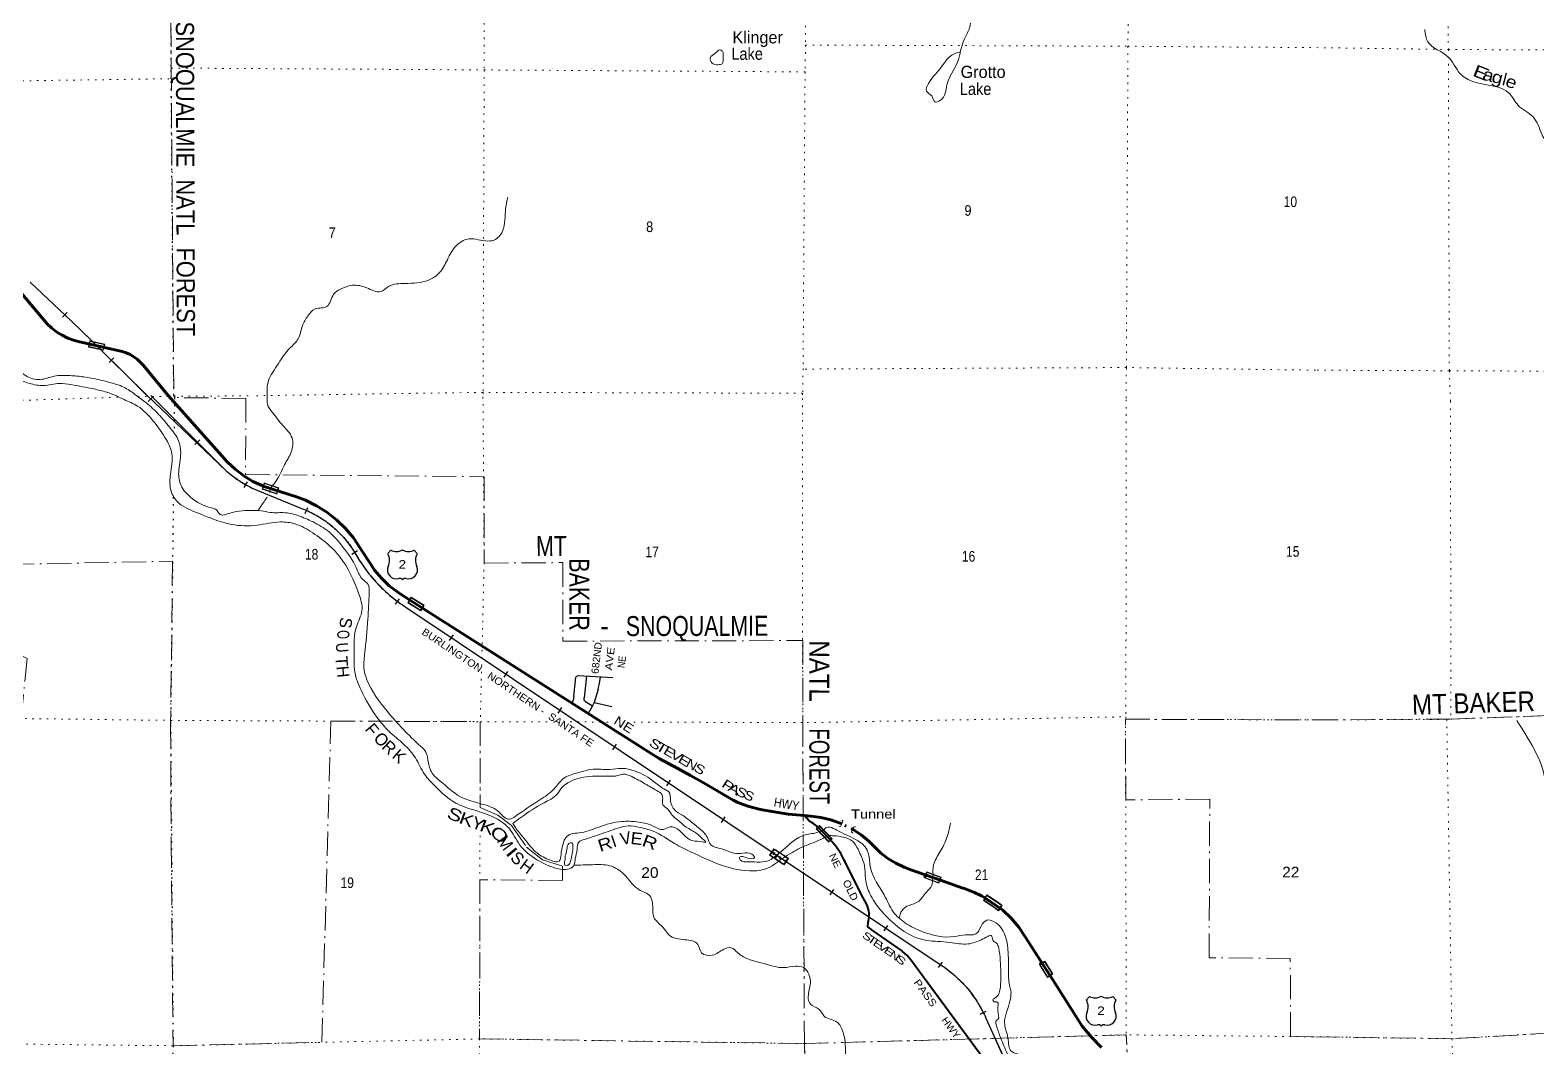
# Model space of a CAD drawing. Header units: feet. Extents: x -248627 to 3, y 0 to 184934.
# Drawn here: x -114087 to -89199, y 81273 to 98063 of the extents above; entities that cross this region are included whole.
import ezdxf
from ezdxf.enums import TextEntityAlignment as Align

# ---------------------------------------------------------------- set-up
doc = ezdxf.new("R2010")
doc.units = ezdxf.units.FT
doc.header["$LTSCALE"] = 80
doc.header["$PDMODE"] = 32
doc.header["$PDSIZE"] = 40
doc.linetypes.add('DOT_DASHED', pattern=[7.7, 5, -1.2, 0.3, -1.2])
doc.linetypes.add('DOTTED', pattern=[1.5, 0.3, -1.2])
for name, color, linetype, lineweight in [('16', 7, 'Continuous', 25), ('20', 7, 'Continuous', 70), ('26', 7, 'Continuous', 40), ('29', 7, 'Continuous', 25), ('30', 7, 'Continuous', 13), ('34', 7, 'Continuous', 25), ('39', 7, 'Continuous', 13), ('41', 7, 'Continuous', 13), ('44', 7, 'DOT_DASHED', 13), ('57', 7, 'Continuous', 13), ('6', 7, 'DOTTED', 25), ('61', 7, 'Continuous', 13), ('7', 7, 'DOTTED', 13)]:
    doc.layers.add(name, color=color, linetype=linetype, lineweight=lineweight)
doc.layers.add('27', color=7, linetype='Continuous')

msp = doc.modelspace()

# ---------------------------------------------------------------- linework, layer by layer
at = {"layer": '16'}
for p, q in [((-108180.3, 89417.83), (-108128.99, 89476.59)), ((-107937.23, 89482.56), (-107937.51, 89482.36)), ((-107745.14, 89476.68), (-107693.75, 89417.83)), ((-96640.02, 82047.19), (-96588.71, 82105.95)), ((-96396.95, 82111.92), (-96397.23, 82111.72)), ((-96204.86, 82106.04), (-96153.47, 82047.19))]:
    msp.add_line(p, q, dxfattribs=at)
for centre, radius, start, end in [((-108373.28, 89307.2), 222.05, 332.97043, 29.75871), ((-108037.91, 89634.25), 182.07, 239.97227, 303.45418), ((-107836.13, 89633.75), 181.52, 236.33975, 300.08743), ((-107836.14, 89634.25), 182.07, 236.54582, 236.59441), ((-107500.78, 89307.2), 222.05, 150.24129, 207.02957), ((-108034.09, 89152.3), 151.42, 159.09177, 283.81923), ((-107839.97, 89152.3), 151.42, 256.18077, 20.90823), ((-96833, 81936.56), 222.05, 332.97043, 29.75871), ((-96497.63, 82263.61), 182.07, 239.97227, 303.45418), ((-96295.85, 82263.11), 181.52, 236.33975, 300.08743), ((-96295.86, 82263.61), 182.07, 236.54582, 236.59441), ((-95960.5, 81936.56), 222.05, 150.24129, 207.02957), ((-96493.81, 81781.66), 151.42, 159.09177, 283.81923), ((-96299.69, 81781.66), 151.42, 256.18077, 20.90823)]:
    msp.add_arc(centre, radius, start, end, dxfattribs=at)
for centre, major_axis, start_param, end_param in [((-107978.75, 88953.48), (-19.56, 51.67), 4.95877769, 6.28318531), ((-107895.3, 88953.48), (19.56, 51.67), 0, 1.32637542), ((-96438.47, 81582.84), (-19.56, 51.67), 4.95877769, 6.28318531), ((-96355.02, 81582.84), (19.56, 51.67), 0, 1.32637542)]:
    msp.add_ellipse(centre, major_axis=major_axis, ratio=0.929097, start_param=start_param, end_param=end_param, dxfattribs=at)
at = {"layer": '20', "linetype": 'DOTTED'}
msp.add_line((-100501.97, 84866.33), (-100680.93, 84955.26), dxfattribs=at)
at = {"layer": '20'}
for points in [[(-111807.58, 92031.71), (-112217.16, 92525.28), (-112221.03, 92530.11), (-112267.82, 92582.09), (-112319.79, 92628.89), (-112376.36, 92670.01), (-112436.92, 92704.99), (-112500.81, 92733.44), (-112567.32, 92755.06), (-112860.47, 92823.08), (-113294.96, 92923.9), (-113369.35, 92943.32), (-113466.69, 92978.48), (-113559.81, 93023.61), (-113647.71, 93078.24), (-113729.42, 93141.75), (-113804.04, 93213.45), (-114693.71, 94260.23)], [(-101296.83, 85092.3), (-101564.16, 85117.14), (-101993.34, 85188.79), (-102066.1, 85205.57), (-102066.26, 85205.6), (-102233.26, 85247.99), (-102394.91, 85307.6), (-102472.99, 85344.6), (-102955.3, 85627.01), (-103180.37, 85752.13), (-103390.76, 85868.94), (-103696.08, 86036.56), (-103874.52, 86142.34), (-107606.85, 88517.77), (-107975.19, 88752.2), (-108016.19, 88780.04), (-108155.65, 88889.05), (-108282.94, 89012.05), (-108396.69, 89147.67), (-108462.49, 89247.14), (-108634.28, 89508.46), (-108747.84, 89677.62), (-108878.46, 89833.97), (-109024.71, 89975.82), (-109184.99, 90101.6), (-109357.53, 90209.94), (-109540.46, 90299.65), (-109673.38, 90350.74), (-110239.34, 90533.58), (-110245.37, 90536.01), (-110407.04, 90611.69), (-110559.92, 90703.84), (-110702.32, 90811.48), (-110832.7, 90933.4), (-111807.58, 92031.71)], [(-100680.93, 84955.26), (-100706.09, 84967.78), (-100863.06, 85022.82), (-101024.91, 85061.16), (-101189.89, 85082.36), (-101296.83, 85092.3)], [(-96387.85, 81263.29), (-96557.7, 81431.36), (-96709.06, 81616.26), (-97196.64, 82379.99), (-97648.65, 83088.01), (-97757.48, 83248.04), (-97882.43, 83395.81), (-98022.15, 83529.72), (-98314.88, 83736.38), (-98372.64, 83765.38), (-98487.83, 83823.21), (-98668.9, 83891.49), (-98683.34, 83896.02), (-99048.14, 84024.45), (-99537.11, 84196.58), (-99649.84, 84238.39), (-99787.65, 84304.73), (-99917.76, 84385.11), (-100038.76, 84478.65), (-100210.45, 84645.2), (-100219.72, 84654.13), (-100234.51, 84667.9), (-100362.71, 84773.88), (-100501.97, 84866.33)]]:
    msp.add_lwpolyline(points, dxfattribs=at)
at = {"layer": '26'}
for points in [[(-101076.39, 84904.59), (-101076.58, 84904.79), (-101097.25, 84923.9), (-101119.81, 84940.74), (-101144, 84955.12), (-101187.71, 84983.63), (-101228.21, 85016.55), (-101265.04, 85053.52), (-101272.7, 85062.86), (-101296.83, 85092.3)], [(-97967.33, 80567.34), (-99546.13, 82716.55), (-99607.87, 82786.02), (-99676.54, 82848.65), (-99679.17, 82850.8), (-100163.44, 83188.16), (-100250.5, 83256.17), (-100242.02, 83329.59), (-100232.31, 83379.69), (-100227.89, 83430.53), (-100228.45, 83476.06), (-100233.16, 83517.03), (-100242.13, 83557.28), (-100255.26, 83596.38), (-100267.74, 83624.66), (-100360.53, 83796.2), (-100622.86, 84328.11), (-100640.87, 84358.32), (-100698.81, 84466.65), (-100767.76, 84568.33), (-100846.96, 84662.24), (-101051.8, 84877.37), (-101076.39, 84904.59)]]:
    msp.add_lwpolyline(points, dxfattribs=at)
at = {"layer": '29'}
for p, q in [((-105104.16, 87061.09), (-105072.54, 87378.04)), ((-105037.45, 87403.2), (-104461.77, 87373.43)), ((-104897.36, 87393.04), (-104936.18, 87037.76)), ((-104913.56, 86977.08), (-104799.35, 86903.14)), ((-104771.6, 86959.12), (-104477.56, 86890.96))]:
    msp.add_line(p, q, dxfattribs=at)
for points in [[(-105072.54, 87378.04), (-105059.47, 87394.8), (-105037.45, 87403.2)], [(-104704.58, 87176.65), (-104675.62, 87308.28), (-104666.44, 87384.01)], [(-104704.58, 87176.65), (-104771.6, 86959.12), (-104799.35, 86903.14), (-104873.15, 86769.24)], [(-105104.16, 87061.09), (-105109.55, 87023.94), (-105116.94, 86997.56), (-105136.73, 86945.31)], [(-104913.56, 86977.08), (-104925.01, 86989.12), (-104935.03, 87004.42), (-104937.66, 87016.55), (-104936.18, 87037.76)]]:
    msp.add_lwpolyline(points, dxfattribs=at)
at = {"layer": '34'}
for p, q in [((-113552.03, 93321.36), (-113476.31, 93401.98)), ((-112917.27, 92784.58), (-112159.88, 92033.46)), ((-112783.94, 92575.46), (-112706.05, 92654)), ((-112137.37, 91930.32), (-112059.16, 92008.54)), ((-111364.02, 91221.44), (-111285.81, 91299.65)), ((-110549.63, 90508.24), (-110495.31, 90604.59)), ((-109546.9, 90080.67), (-109501.64, 90181.6)), ((-108772.63, 89410.38), (-108678.81, 89468.98)), ((-108051.39, 88582.8), (-107984.65, 88671.01)), ((-107157.48, 87984.92), (-107096, 88076.87)), ((-106256.29, 87379.28), (-106194.81, 87471.23)), ((-105363.49, 86785.52), (-105302.01, 86877.47)), ((-104462.3, 86179.87), (-104400.82, 86271.83)), ((-103569.5, 85586.12), (-103508.02, 85678.07)), ((-102668.31, 84980.47), (-102606.83, 85072.43)), ((-101775.51, 84386.72), (-101714.03, 84478.67)), ((-100874.32, 83781.07), (-100812.84, 83873.02)), ((-99981.52, 83187.31), (-99920.04, 83279.27)), ((-99080.33, 82581.67), (-99018.85, 82673.62)), ((-98392, 81813.71), (-98292.8, 81862.64))]:
    msp.add_line(p, q, dxfattribs=at)
at = {"layer": '34', "lineweight": 13}
for p, q in [((-112092.89, 92029.66), (-110842.74, 90779.51)), ((-110418.31, 90499.28), (-109644.28, 90179.6)), ((-107863.58, 88521.35), (-99022.78, 82610.69)), ((-101872.69, 84436.14), (-101800.8, 84545.08)), ((-101798.27, 84534.38), (-101861.99, 84437.82)), ((-101636.31, 84287.87), (-101570.39, 84382.94)), ((-101633.57, 84277.79), (-101559.54, 84384.56)), ((-98301.29, 81746.17), (-98023.68, 81131.32))]:
    msp.add_line(p, q, dxfattribs=at)
at = {"layer": '34'}
for points in [[(-114088.48, 93903.66), (-114086.35, 93901.74), (-113395.62, 93252.92), (-112913.86, 92783.82)], [(-112160.88, 92033.46), (-110841.99, 90780.32), (-110826.14, 90766.82), (-110799.4, 90744.55), (-110772.04, 90722.67), (-110744.32, 90701.49), (-110716.42, 90680.66), (-110687.91, 90660.21), (-110659.3, 90640.38), (-110630.26, 90621), (-110600.68, 90602.25), (-110571.1, 90583.95), (-110541.09, 90566.1), (-110510.54, 90548.88), (-110479.98, 90532.1), (-110449.17, 90515.87), (-110417.85, 90500.28), (-109643.88, 90180.63), (-109614.65, 90170.06), (-109585.8, 90158.86), (-109557.14, 90147.18), (-109528.42, 90135.09), (-109500.11, 90122.38), (-109472.15, 90109.24), (-109444.13, 90095.7), (-109416.51, 90081.56), (-109389.25, 90066.97), (-109362, 90051.82), (-109335.26, 90036.29), (-109308.64, 90020.42), (-109282.26, 90003.88), (-109256.39, 89986.95), (-109230.7, 89969.53), (-109205.29, 89951.83), (-109180.12, 89933.45), (-109155.42, 89914.86), (-109130.94, 89895.6), (-109106.92, 89876.13), (-109083.09, 89856.16), (-109059.75, 89835.79), (-109036.78, 89814.99), (-109014.07, 89793.92), (-108991.79, 89772.22), (-108969.78, 89750.26), (-108948.29, 89727.92), (-108927.09, 89705.29), (-108906.46, 89682.12), (-108886.11, 89658.66), (-108866.23, 89635), (-108846.69, 89610.89), (-108827.66, 89586.4), (-108808.98, 89561.46), (-108790.68, 89536.48), (-108772.96, 89510.94), (-108755.7, 89485.2), (-108738.72, 89459.17), (-108722.37, 89432.98), (-108706.42, 89406.19), (-108690.87, 89379.35), (-108688.37, 89374.83), (-108669.19, 89342.92), (-108645.42, 89305.03), (-108621.17, 89267.44), (-108596.15, 89230.57), (-108570.65, 89194.01), (-108544.52, 89157.94), (-108517.54, 89122.25), (-108490.15, 89087.21), (-108462.05, 89052.33), (-108433.4, 89018.3), (-108404.05, 88984.44), (-108374.15, 88951.43), (-108343.75, 88918.73), (-108312.94, 88886.66), (-108281.3, 88854.97), (-108249.1, 88824.14), (-108216.63, 88793.74), (-108183.31, 88763.71), (-108149.79, 88734.48), (-108115.66, 88705.74), (-108080.76, 88677.73), (-108045.78, 88650.29), (-108010.2, 88623.36), (-107973.83, 88597.17), (-107937.41, 88571.52), (-107900.58, 88546.54), (-107862.98, 88522.27), (-99022.17, 82611.6), (-99008.78, 82602.6), (-98979.93, 82582.43), (-98951.57, 82561.84), (-98923.41, 82540.71), (-98895.54, 82519.23), (-98868.24, 82497.07), (-98841.24, 82474.56), (-98814.63, 82451.44), (-98788.31, 82427.96), (-98762.64, 82403.98), (-98737.26, 82379.66), (-98712.36, 82354.91), (-98687.85, 82329.55)], [(-98687.85, 82329.55), (-98663.89, 82303.95), (-98640.15, 82277.81), (-98617.13, 82251.35), (-98594.33, 82224.36), (-98572.27, 82197.05), (-98550.5, 82169.38), (-98529.28, 82141.49), (-98508.44, 82112.97), (-98488.35, 82084.13), (-98468.63, 82055.14), (-98449.3, 82025.53), (-98430.61, 81995.87), (-98412.39, 81965.77), (-98394.83, 81935.16), (-98377.73, 81904.59), (-98361.08, 81873.59), (-98345.11, 81842.07), (-98329.58, 81810.59), (-98314.6, 81778.85), (-98300.29, 81746.62), (-98022.69, 81131.8)]]:
    msp.add_lwpolyline(points, dxfattribs=at)
at = {"layer": '34', "lineweight": 13}
msp.add_lwpolyline([(-114087.09, 93900.93), (-113396.38, 93252.13), (-113060.2, 92924.78), (-112162.46, 92034.47)], dxfattribs=at)
for centre, radius, start, end in [((-109536.46, 92296.45), 2001.87, 229.26718, 243.86323), ((-110238.94, 88505.58), 1776.5, 29.2745, 70.44347), ((-106488.84, 90678.45), 2557.92, 210.65398, 237.4901), ((-110665.66, 70943.28), 16104.33, 55.88434, 56.90442), ((-110665.66, 70943.28), 16112.33, 55.91653, 56.88008), ((-110664.9, 70944.79), 16234.33, 55.88434, 56.90442), ((-110664.9, 70944.79), 16226.33, 55.91111, 56.87727), ((-100147.17, 80939.01), 2014.64, 23.6188, 56.07495)]:
    msp.add_arc(centre, radius, start, end, dxfattribs=at)
at = {"layer": '34', "linetype": 'DOTTED', "lineweight": 100}
msp.add_arc((-110663.38, 70937.96), 16171.56, 55.88434, 56.90442, dxfattribs=at)
at = {"layer": '39'}
for p, q in [((-110187.35, 90327.54), (-110174.36, 90352.22)), ((-101055.89, 84824.48), (-100976.54, 84857.31)), ((-100963.45, 84728.83), (-100887.83, 84763.44)), ((-101815.61, 84396.16), (-101701.23, 84485.09)), ((-101725.64, 84337.64), (-101607.96, 84418.44)), ((-99181.16, 84012.46), (-99173.04, 84125.4))]:
    msp.add_line(p, q, dxfattribs=at)
msp.add_lwpolyline([(-110135.27, 90426.26), (-110123.03, 90464.36), (-110110.73, 90507.42), (-110099.96, 90525.88), (-110084.33, 90540.73)], dxfattribs=at)
for points in [[(-105290.5, 104724.15), (-105167.44, 104672.05), (-105022.44, 104648.78), (-104743.29, 104503.45), (-104588.4, 104455.89), (-104395.15, 104414.1), (-104226.28, 104348.28), (-104138.65, 104210.42), (-104156.82, 103952.28), (-104120.2, 103738.13), (-103992.75, 103535.41), (-103737.21, 103210.67), (-103514.38, 103083.91), (-103241.62, 102896.26), (-102933.43, 102853.61), (-102722.88, 102704.75), (-102546.67, 102548.08), (-102458.62, 102462.68), (-102228.12, 102285.42), (-101949.78, 102039.21), (-101808.55, 102048.25), (-101739.43, 102118.36), (-101606.64, 102081.05), (-101559.33, 101943.49), (-101556.23, 101826.44), (-101403.4, 101772.84), (-101198.04, 101730.96), (-101066.05, 101592.78), (-100930.08, 101446.49), (-100784.81, 101457.52), (-100618.65, 101559.19), (-100506.02, 101522.03), (-100385.79, 101426.3), (-100224.69, 101398.88), (-100001.3, 101342.74), (-99558.63, 100966.17), (-99191.02, 100533.66), (-99080.18, 100270.53), (-98999.79, 99981.39), (-99049.02, 99620.58), (-99048.27, 99461.17), (-98990.99, 99309.41), (-98948.29, 99099.25), (-98880.82, 98961.54), (-98717.13, 98750.48), (-98588.62, 98426.69), (-98569, 98103.7), (-98653.14, 97918.69), (-98725.43, 97701.31)], [(-91051.41, 98071.8), (-90998.83, 97868.16), (-90667.44, 97623.8), (-90463.57, 97343.94), (-90238.39, 97209.27), (-89648.08, 97013.7), (-89506.16, 96821.03), (-89261.21, 96629.72), (-89115.95, 96346.2), (-88940.25, 96080.65), (-88419.38, 95786.63), (-87882.69, 95448.1), (-87745.24, 95198.95), (-87694, 95033.11), (-87452.21, 94956.86), (-86906.44, 94747.45), (-86624.35, 94658.83), (-85875.59, 94318.93), (-85561.27, 93955.6), (-85481.66, 93801.69), (-85340.83, 93730.13), (-85075.99, 93498.32), (-84761.21, 93195.54), (-84724.86, 92932.91), (-84669.92, 92722.64), (-84481.02, 92598.29), (-83809.22, 92230.63), (-83697.07, 92106.78), (-83647.27, 92015.63), (-83615.73, 91909.34)], [(-118739.87, 97625.21), (-118689.95, 97550.91), (-118522.83, 97265.17), (-118445.87, 97052.73), (-118385.02, 96842.43), (-118265.79, 96619.6), (-118220.66, 96461.88), (-118229.3, 96135.06), (-118283.56, 95903.43), (-118309.24, 95715.97), (-118247.4, 95630.76), (-118066.53, 95552.74), (-117845.69, 95430.04), (-117612.65, 95319.35), (-117251.59, 95078.57), (-116836.94, 94728.44), (-116336.36, 94280.82), (-116015.59, 94044.38), (-115771.12, 93848.86), (-115271.84, 93492.04), (-115170.2, 93339.96), (-115162.87, 93247.09), (-115034.95, 93102.88), (-114864.66, 92962.39), (-114736.62, 92834.32), (-114619.19, 92639.74), (-114499.66, 92455.24), (-114102.17, 92230.34), (-113864.51, 92194.27), (-113606.12, 92228.67), (-113412.7, 92209.07), (-113034.16, 92137.66), (-112820.84, 92083.62), (-112689.63, 92036.14)], [(-118579.96, 97706.41), (-118532.82, 97531.59), (-118371.36, 97294.31), (-118173.46, 97074.92), (-118021.94, 96855.88), (-117968.01, 96536.68), (-117992.17, 96286.65), (-118056.21, 96093.42), (-118101.78, 95940.41), (-118062.54, 95802.91), (-117910.25, 95680.72), (-117644.89, 95577.86), (-117412.18, 95424.8), (-117263.48, 95359.13), (-117096.79, 95273.15), (-116979.5, 95060.41), (-116470.73, 94628.87), (-116354.43, 94545.28), (-116218.67, 94372.76), (-116024.04, 94250.25), (-115713.55, 93989.67), (-115435.09, 93757.58), (-115048.26, 93460.12), (-114876.77, 93216.72), (-114740.96, 93050.25), (-114553.47, 92790.59), (-114283.81, 92465.74), (-114161.64, 92359.91), (-113920.18, 92293.55), (-113689.87, 92348.34), (-113429.66, 92358.51), (-113197.94, 92336.62), (-112755.07, 92240.51), (-112515.79, 92153.99), (-112339.23, 92034.36)], [(-102642.11, 97621.43), (-102651.45, 97714.32), (-102697.65, 97736.86), (-102770.67, 97682.92), (-102856, 97602.84), (-102824.38, 97521.9), (-102719.75, 97492.87), (-102657.11, 97508.55), (-102642.11, 97621.43)], [(-98725.43, 97701.31), (-98862.95, 97651.89), (-99021.65, 97473.49), (-99245.75, 97184.59), (-99279.03, 97055.7), (-99235.02, 97010.99), (-99194.95, 96978.41), (-99145.3, 96881.19), (-99050.34, 96904.69), (-98943.45, 97162.17), (-98729.79, 97660.99), (-98725.43, 97701.31)], [(-106195.34, 95307.22), (-106233.11, 95119.85), (-106286.53, 94740.91), (-106420.76, 94596.63), (-106566.05, 94583.58), (-106880.43, 94608.11), (-107071, 94478.37), (-107210, 94241.31), (-107346.73, 94036.51), (-107506.82, 93936.81), (-107890.41, 93879.13), (-108165.04, 93830.72), (-108298.8, 93744.95), (-108528.19, 93807.19), (-108765.81, 93849.31), (-108959.89, 93786.18), (-109073.48, 93702.28), (-109186.01, 93497.3), (-109379.9, 93458.39), (-109499.77, 93344.27), (-109589.79, 93181.5), (-109660.07, 92964.1), (-109798.41, 92809.76), (-110010.43, 92518.76), (-110161.91, 92233.36), (-110169.45, 92023.65)], [(-112689.63, 92036.14), (-112534.6, 91961.5), (-112315.02, 91854.94), (-112053, 91607.3), (-111835.21, 91295.08), (-111744.35, 91065.36), (-111770.16, 90726.62), (-111765.87, 90482.67), (-111662.97, 90283.21), (-111354.72, 90104.18), (-110758.52, 89899.33), (-110339.71, 89887.79), (-109951.17, 89940.73), (-109709.53, 89908.79), (-109419.43, 89759.98), (-109135.3, 89542.62), (-108970, 89363.4), (-108661.29, 88765.02), (-108606.62, 88476.78), (-108698.94, 88208.51), (-108734.74, 87801.2), (-108722.29, 87462.5), (-108619.28, 87162.23), (-108359.07, 86719.02), (-108155.45, 86481.39), (-107917.64, 86272.03), (-107724.1, 86044.46), (-107572.8, 85776.51), (-107393.38, 85573.12), (-107054.83, 85297.36), (-106742.62, 85178.82), (-106365.94, 85032.15), (-106182.56, 84887.23), (-105997.02, 84605.22), (-105716.89, 84363.65), (-105362.36, 84212.91), (-105207.32, 84207.07), (-105112.74, 84257.6), (-105082.68, 84380.63), (-105052.64, 84531.88), (-105024.58, 84650.87), (-104927.99, 84699.39), (-104684.45, 84780.36), (-104378.52, 84883.59), (-104203.4, 84924.15), (-104042.3, 84902.18), (-103794.57, 84833.97), (-103444.01, 84630.8), (-103178.09, 84496.08), (-102132.77, 84178.92), (-101949.58, 84207.39), (-101790.61, 84288.25), (-101725.64, 84337.64)], [(-112339.23, 92034.36), (-112143.91, 91887.42), (-111940.34, 91692.13), (-111762.93, 91480.67), (-111633.85, 91283.26), (-111599.4, 91081.69), (-111633.29, 90765.11), (-111594.79, 90541.36), (-111435.52, 90350.04), (-111091.03, 90173.08), (-111026.58, 90153.01), (-110947.96, 90066.42), (-110780.87, 90088.82), (-110400.37, 90129.65), (-110271.51, 90125.79), (-110120.47, 90097.76), (-109874.83, 90094.06), (-109633.15, 90035.91), (-109383.37, 89925.36), (-109125.46, 89756.35), (-108919.84, 89526.78), (-108702.02, 89188.36), (-108593.09, 88992.93), (-108504.4, 88908.37), (-108486.13, 88771.3), (-108507.81, 88337.8), (-108561.54, 87757.07), (-108569.31, 87496.98), (-108522.82, 87333.73), (-108186.01, 86812), (-107639.75, 86240.14), (-107549.04, 86141.47), (-107508.58, 85964.1), (-107431.86, 85772.67), (-107312.94, 85661.94), (-106980.45, 85404.32), (-106696.44, 85301.87), (-106424.52, 85207.48), (-106319.74, 85128.99), (-106241.13, 85052.48), (-106166.62, 85034.43), (-106078.07, 85076.89), (-105665.62, 85351.64), (-105424.21, 85539.46), (-105285.45, 85696.91), (-105062.07, 85793.98), (-104746.03, 85858.92), (-104630.69, 85855.76)], [(-110084.33, 90540.73), (-110058.57, 90571.64), (-109974.15, 90700.79), (-109885.76, 90886.39), (-109773.23, 91096.22), (-109761.41, 91330.11), (-109910.62, 91533.54), (-110084.01, 91747.03), (-110166.71, 91886.03), (-110169.45, 92023.65)], [(-110327.29, 90125.88), (-110235.41, 90258.9), (-110187.35, 90327.54)], [(-89532.27, 86662.05), (-89203.01, 86108.01), (-89040.95, 85556.79), (-88987.52, 85387.16), (-88864.81, 85354.31), (-88670.04, 85240.47), (-88367.15, 85007.15), (-87972.35, 84640.32), (-87679.13, 84477.61), (-87244.49, 84384.81), (-86935.88, 84449.87), (-86635.34, 84510.94), (-86319.06, 84507.41), (-86123.83, 84472.21), (-85915.05, 84342.17), (-85568.91, 84273.98), (-85197.13, 84110.9), (-84869.38, 83998.44), (-84468.7, 83956.2), (-84251.47, 83892.66), (-84065.1, 83718.36), (-83803.88, 83598.16), (-83574.69, 83514.39), (-83547.23, 83502.32)], [(-104630.69, 85855.76), (-104511.07, 85855.69), (-104317.8, 85872.08), (-104092.25, 85826.01), (-103773.67, 85646.27), (-103594.1, 85518.39), (-103536.17, 85484), (-103509.83, 85336.86), (-103413, 85161.58), (-103278.5, 85074.92), (-103208.19, 85021.23)], [(-106112.18, 84963.94), (-105979.4, 85060.89), (-105599.12, 85303.34), (-105383.84, 85444.76), (-105297.38, 85561.81), (-105202.83, 85634.52), (-104852.61, 85737.81), (-104641.57, 85741.49)], [(-104641.57, 85741.49), (-104502.81, 85741.49), (-104415.75, 85744.21), (-104297.19, 85775.17), (-104150.17, 85735.04), (-103931.47, 85619.06), (-103735.58, 85504.79), (-103653.96, 85442.21), (-103638.37, 85376.85), (-103636.24, 85269.99), (-103559.65, 85201.55), (-103479.84, 85096.69), (-103392.77, 85020.51), (-103267.62, 84914.4)], [(-103267.62, 84914.4), (-103229.53, 84889.91), (-103071.7, 84792.59), (-102972.95, 84704.01), (-102930.61, 84653.67), (-103017.2, 84661.62), (-103164.2, 84679.56), (-103438.26, 84892.91), (-103522.83, 84904.89), (-103623.46, 84864.44), (-103806.75, 84922.66), (-104068.57, 84988.84), (-104314.21, 84994.56), (-104694.65, 84903.33), (-104982.47, 84812.22), (-105224.02, 84747.38), (-105288.29, 84608.18), (-105318.32, 84448.86), (-105348.41, 84339.95), (-105491.37, 84353.87), (-105712.98, 84474.55), (-105932.71, 84718.21), (-106071.83, 84895.44), (-106112.18, 84963.94)], [(-103208.19, 85021.23), (-103031.52, 84877.32), (-102900.49, 84730.32), (-102839.95, 84605.4), (-102694.93, 84551.16), (-102457.25, 84470.83), (-102312.29, 84471.02), (-102165.29, 84455.09), (-102122.94, 84392.64), (-102167.22, 84380.49), (-102298.13, 84410.56), (-102368.59, 84404.41), (-102356.46, 84362.09), (-102225.55, 84330.01), (-102026.22, 84324.22), (-101861.16, 84360.74), (-101815.61, 84396.16)], [(-100976.54, 84857.31), (-100931.53, 84896.26), (-100885.23, 84900.35), (-100760.34, 84850.11), (-100452.12, 84699.31), (-100294.93, 84574.52), (-100238.43, 84457.66), (-100205.97, 84227.86), (-99979.97, 83780.58), (-99830.68, 83504.57), (-99629.13, 83317.33), (-99345.08, 83174.56), (-98817.48, 83094.62), (-98636.3, 83123.09), (-98467.18, 83137.43), (-98378.73, 83266.58), (-98286.22, 83365.5), (-98135.17, 83323.36), (-98030.35, 83210.59), (-97949.57, 82990.94), (-97904.49, 82265.19), (-97882.24, 82176.51)], [(-99173.04, 84125.4), (-99169.07, 84251.43), (-99072.66, 84469.3), (-98954.12, 84699.3), (-98885.96, 84969.55)], [(-105247.83, 84424.76), (-105221.77, 84531.65), (-105187.65, 84630.49), (-105137.32, 84640.64), (-105121.16, 84594.29), (-105133.1, 84463.22), (-105159.14, 84340.2), (-105201.35, 84275.63), (-105253.7, 84275.56), (-105253.78, 84346.12), (-105247.83, 84424.76)], [(-101701.23, 84485.09), (-101655.96, 84520.29), (-101513.14, 84645.48), (-101311.93, 84764.7), (-101096.54, 84811.36), (-101055.88, 84824.48)], [(-101607.96, 84418.44), (-101335.87, 84569.1), (-101044.06, 84690.46), (-100963.45, 84728.83)], [(-100888.73, 84763.09), (-100772.32, 84755.34), (-100476.22, 84640.81), (-100393.51, 84495.76), (-100306.68, 84264.02), (-100288.32, 84046.3), (-100217.58, 83802.44), (-100044.14, 83538.55), (-99761.96, 83262.72), (-99447.66, 83073.62), (-99095.24, 83013.61), (-98891.87, 82997.75), (-98595.86, 82971.93), (-98374.46, 83042.79), (-98265.8, 83097.38), (-98213.46, 83113.57), (-98185.19, 83032.97), (-98122.72, 82982.65), (-98088.41, 82906.08), (-98062.01, 82698.45), (-98057.55, 82305.3), (-98099.64, 82127.83), (-98143.89, 82083.41), (-98184.12, 82047.07), (-98167.98, 82018.86), (-98117.64, 82014.9), (-98103.39, 81875.8), (-98103.23, 81724.59), (-98133.4, 81698.34), (-98131.33, 81641.89), (-98064.67, 81444.4), (-97959.7, 81192.52), (-97872.96, 81047.47), (-97711.77, 80944.86), (-97419.68, 80812.19), (-97367.23, 80715.48), (-97354.98, 80566.3), (-97320.19, 80532.73), (-97298.43, 80535.45), (-97298.63, 80590.57), (-97272.57, 80689.4), (-97139.73, 80731.91)], [(-105106.14, 84273.87), (-104796.66, 84280.2), (-104512.75, 84264.45), (-104275, 84119.61), (-104057.3, 83886.02), (-103956.57, 83831.72), (-103865.91, 83781.44), (-103803.29, 83594.02), (-103784.97, 83414.61), (-103613.62, 83223.3), (-103534.99, 83120.58), (-103271.14, 83042.3), (-103059.64, 82963.96), (-102995.07, 82826.94), (-102817.84, 82786.86), (-102630.7, 82883.88), (-102507.9, 82910.26), (-102405.13, 82829.75), (-101955.94, 82646.88), (-101639.75, 82580.77), (-101446.49, 82605.22), (-101311.57, 82581.21), (-101198.53, 82323.29), (-101234.54, 82105.5), (-101198.16, 81978.53), (-101057.13, 81896.05), (-100974.45, 81783.26), (-100760.92, 81682.74), (-100664.11, 81527.62), (-100623.36, 81088.15), (-100727.64, 80706.96), (-101051.44, 80373.86), (-101117.61, 80119.74), (-101270.29, 79805.02), (-101306.31, 79599.32), (-101346.36, 79401.68), (-101501.32, 79332.93), (-101781.22, 79362.8), (-101875.79, 79304.2), (-101929.99, 79154.93), (-102123.18, 79057.9), (-102672.64, 78871.68), (-102847.83, 78893.62), (-103083.46, 78945.73), (-103214.2, 78820.55), (-103350.8, 78536.09), (-103475.41, 78324.23), (-103648.55, 78313.92), (-103856.02, 78388.24), (-104025.09, 78333.58), (-104153.68, 78093.48), (-104268.12, 77790.91), (-104388.85, 77724.21), (-104759.32, 77717.67), (-104884.09, 77661.05), (-104974.49, 77471.41), (-105175.69, 77338.08), (-105362.89, 77289.44), (-105550.11, 77267.01), (-105672.77, 77117.65), (-105888.03, 76958.09), (-106071.23, 76931.63), (-106393.45, 76999.75), (-106634.98, 76920.8), (-106876.52, 76859.99), (-107230.84, 76817.18), (-107428.02, 76689.9), (-107583.02, 76655.42), (-107848.8, 76667.16), (-108086.31, 76592.25), (-108533.09, 76404.15), (-108814.85, 76300.95), (-108988.08, 76365.23), (-109205.51, 76342.76), (-109537.58, 76211.27), (-109889.78, 76069.67), (-110175.48, 75875.74), (-110418.99, 75770.57), (-111057.19, 75721.33), (-111206.11, 75654.6), (-111383.1, 75470.89), (-111598.56, 75490.77), (-111848.26, 75526.72), (-111942.95, 75577), (-112116.19, 75655.4), (-112333.57, 75586.56), (-112526.76, 75503.64), (-112760.15, 75344.05), (-112997.72, 75333.66), (-113209.07, 75274.9), (-113396.11, 75077.07), (-113798.58, 74876.94), (-114110.54, 74767.65), (-114517.14, 74666.3), (-114770.72, 74563.13), (-115128.91, 74377.17), (-115219.38, 74250.03)], [(-99731.76, 83393.18), (-99685.73, 83524.92), (-99569.05, 83609.75), (-99422.13, 83666.4), (-99287.4, 83823.84), (-99192.9, 83944.94), (-99181.16, 84012.47)], [(-97882.24, 82176.51), (-97902.21, 82027.28), (-97992.43, 81672.32), (-97935.78, 81418.36), (-97873.12, 81194.65), (-97800.6, 81160.47), (-97669.7, 81132.42), (-97544.74, 81019.68), (-97399.64, 80900.92), (-97270.75, 80868.84), (-96990.91, 80895.42), (-96576.21, 80962.51), (-96219.81, 80938.79), (-96016.34, 80836.24), (-95820.86, 80669.16), (-95434.08, 80484.19), (-95043.32, 80347.61), (-94674.69, 80192.86), (-94068.26, 79838.83), (-93868.76, 79681.83), (-93763.83, 79468.26), (-93648.74, 79170.02), (-93543.76, 78906.05), (-93577.79, 78726.56), (-93646.05, 78545.02), (-93625.8, 78442.22), (-93517, 78373.82), (-93239.09, 78319.75), (-92915.44, 78264.22)]]:
    msp.add_spline(points, degree=3, dxfattribs=at)
at = {"layer": '44'}
for points in [[(-123720.6, 107737.5), (-122799.6, 107742.83), (-122781.7, 102359.33), (-119811.16, 102389.74), (-117585.86, 102528.58), (-112482.26, 102508.85), (-111774.54, 102499.56), (-111757.94, 97461.11), (-111713.9, 92031.25)], [(-123811.63, 91855.62), (-122500.99, 91853.43), (-122285.56, 91857.75), (-116980.16, 91862.82), (-117016.27, 89199.83), (-116328.52, 89204.3), (-116331.2, 89085.43), (-116903.61, 89079.92), (-116910.96, 87801.37), (-116476.2, 87733.63), (-116459.58, 87154.8), (-116352.86, 87152.49), (-116460.71, 86725.06), (-114237.14, 86695.56), (-114136.52, 87684.89), (-114432.14, 87830.9), (-114420.42, 89240.53), (-111734.88, 89292.76)], [(-110525.03, 91981.55), (-111703.08, 91994.87), (-111713.9, 92031.25)], [(-110525.03, 91981.55), (-110528.3, 90722.24), (-106589.35, 90689.11), (-106586.68, 89260.81), (-105288.65, 89270.04), (-105287.99, 87973.31), (-101323.6, 87982.2), (-101326.04, 86629.62), (-101298.12, 81327.18)], [(-111734.88, 89292.76), (-111766.42, 86589.77), (-111758.33, 84631.19), (-111725.67, 81291.07), (-109267.85, 81348.33), (-109119.58, 86652.74), (-106651.59, 86642.67), (-106653.48, 85225.45), (-106362.29, 85098.54), (-106136.76, 84927.83), (-105886.22, 84570.32), (-105624.51, 84359.39), (-105294.47, 84254.82), (-105296.25, 84022.65), (-106657.94, 84033.16), (-106664.01, 81404.69), (-101298.12, 81327.18)], [(-92879.7, 86672.12), (-90620.06, 86685.39), (-85443.3, 86872.39), (-85224.88, 81715.66), (-90601.8, 81406.62), (-92901.3, 81439.27)], [(-92901.3, 81439.27), (-93266.85, 81443), (-93272.35, 82731.41), (-94613.37, 82745.15), (-94602.55, 85360.76), (-95989.55, 85350.8), (-95994.51, 86683.11), (-92879.7, 86672.12)], [(-92914.63, 78207.73), (-93442.92, 78305.26), (-93579.91, 78346.16), (-93660.09, 78422.82), (-93679.95, 78501.68), (-93671.73, 78590.24), (-93609.38, 78802), (-93618.32, 78952.15), (-93869.31, 79556.37), (-94123.72, 79777.28), (-94463.32, 80012.2), (-94793.28, 80150.18), (-95151.37, 80278.21), (-95632.02, 80511.44), (-95945.68, 80689.76), (-95980.79, 81471.37), (-101298.12, 81327.18)], [(-101298.12, 81327.18), (-101137.23, 75946.27), (-98467.71, 76046.33), (-97102.82, 76034.38), (-97156.4, 77377.64), (-97191.17, 78722.87), (-98560.46, 78706.44), (-98539.8, 77359.24), (-97164.45, 77379.68), (-93187.56, 77391.01), (-93178.84, 76092.03), (-92923.36, 76091.84)]]:
    msp.add_lwpolyline(points, dxfattribs=at)
at = {"layer": '57'}
for p, q in [((-110255.06, 90484.2), (-110237.31, 90534.65)), ((-109980.37, 90503.53), (-109996.79, 90453.12)), ((-99312.29, 84061.94), (-99276.68, 84160.71)), ((-99276.68, 84160.71), (-99041.5, 84075.93)), ((-99312.29, 84061.94), (-99077.11, 83977.15)), ((-99041.5, 84075.93), (-99077.11, 83977.15)), ((-98330, 83692.99), (-98282.52, 83771.07)), ((-97416.65, 82631.61), (-97327.91, 82687.73)), ((-97416.65, 82631.61), (-97283.04, 82420.31)), ((-97327.91, 82687.73), (-97194.29, 82476.43)), ((-97194.29, 82476.43), (-97283.04, 82420.31))]:
    msp.add_line(p, q, dxfattribs=at)
for points in [[(-113099.83, 92933.05), (-112855.87, 92878.43), (-112878.81, 92775.97), (-113122.77, 92830.59)], [(-113093.77, 92923.49), (-112865.42, 92872.37), (-112884.86, 92785.52), (-113113.21, 92836.64)], [(-107793.31, 88696.98), (-107580.69, 88565.48), (-107635.92, 88476.18), (-107848.54, 88607.68)], [(-107790.71, 88685.96), (-107591.7, 88562.88), (-107638.51, 88487.19), (-107837.52, 88610.27)], [(-99302.05, 84066.75), (-99271.86, 84150.47), (-99051.73, 84071.11), (-99081.92, 83987.38)], [(-97405.6, 82629.12), (-97330.39, 82676.68), (-97205.33, 82478.91), (-97280.55, 82431.35)]]:
    msp.add_lwpolyline(points, close=True, dxfattribs=at)
for points in [[(-110255.06, 90484.2), (-110038.42, 90410.76), (-110013.37, 90402.26)], [(-110018.47, 90412.44), (-110035.85, 90418.34), (-110244.82, 90489.18), (-110229.76, 90531.99)], [(-110237.31, 90534.65), (-110228.57, 90559.5), (-110219.73, 90584.65)], [(-110229.76, 90532), (-110221.02, 90556.85), (-110214.81, 90574.53)], [(-110219.73, 90584.65), (-110194.78, 90576.2), (-109980.37, 90503.53)], [(-110214.81, 90574.53), (-110197.35, 90568.62), (-109990.43, 90498.49), (-110004.4, 90455.6)], [(-110004.4, 90455.6), (-110012.88, 90429.58), (-110018.47, 90412.44)], [(-109996.79, 90453.12), (-110005.27, 90427.1), (-110013.37, 90402.26)], [(-100729.77, 84918.4), (-100699.42, 84913.85), (-100680.21, 84956.88)], [(-100680.21, 84956.88), (-100661.48, 84998.83), (-100681.96, 85018.56)], [(-100452.77, 84903.99), (-100483.12, 84908.54), (-100501.99, 84866.28)], [(-100501.99, 84866.28), (-100521.06, 84823.56), (-100500.58, 84803.83)], [(-98340.85, 83690.56), (-98328.98, 83710.07), (-98285.05, 83782.32)], [(-98340.85, 83690.56), (-98155.35, 83568.44), (-98090.99, 83519.14)], [(-98092.72, 83530.54), (-98150.71, 83574.96), (-98330, 83692.99)], [(-98285.05, 83782.32), (-98091.23, 83654.65), (-98028.78, 83606.92)], [(-98282.52, 83771.07), (-98095.87, 83648.12), (-98039.78, 83605.25), (-98092.72, 83530.54)], [(-98028.78, 83606.92), (-98077.85, 83537.68), (-98090.99, 83519.14)]]:
    msp.add_lwpolyline(points, dxfattribs=at)
for p in [(-99303.81, 84085.45), (-97395.52, 82644.97)]:
    msp.add_point(p, dxfattribs=at)
at = {"layer": '6'}
msp.add_line((-111725.67, 81291.07), (-111833.76, 78857.43), dxfattribs=at)
for points in [[(-111713.9, 92031.25), (-111757.54, 97257.31), (-111757.94, 97461.11), (-111774.54, 102499.56)], [(-111713.9, 92031.25), (-111703.08, 91994.87), (-111709.92, 91411.16)], [(-111722.3, 90354.8), (-111766.42, 86589.77), (-111725.67, 81291.07)]]:
    msp.add_lwpolyline(points, dxfattribs=at)
at = {"layer": '61'}
for p, q in [((-100895.29, 84655.12), (-101103.63, 84875.41)), ((-101102.57, 84876.8), (-101049.15, 84929.43))]:
    msp.add_line(p, q, dxfattribs=at)
for points in [[(-101092.6, 84875.39), (-101049.21, 84918.14), (-100850.79, 84707.14)], [(-100850.79, 84707.14), (-100872.33, 84687.52), (-100895.21, 84666.68), (-101092.6, 84875.39)], [(-100894.84, 84656.2), (-100866.94, 84681.61), (-100839.39, 84706.7), (-101048.47, 84929.03)]]:
    msp.add_lwpolyline(points, dxfattribs=at)
at = {"layer": '7'}
for p, q in [((-117214.03, 97183.3), (-111757.51, 97261.35)), ((-112309.16, 92011.74), (-110442.79, 92024.97)), ((-90625.56, 91936.44), (-90620.06, 86685.39)), ((-108348.65, 86649.77), (-108305.77, 86649.6)), ((-105164.32, 86638.34), (-104523.69, 86636.47)), ((-95994.51, 86683.11), (-92879.7, 86672.12)), ((-98053.19, 81415.17), (-98618.94, 81399.83))]:
    msp.add_line(p, q, dxfattribs=at)
for points in [[(-106570.32, 103219.6), (-106588.08, 97406.58), (-106606, 92081.86), (-106607.08, 92006.47)], [(-101255.19, 103174.08), (-101279.42, 97817.13), (-101286.97, 97373.28), (-101319.67, 92474.41), (-101326.93, 92066.88), (-101329.07, 91982.09)], [(-95918.26, 103079.98), (-95954, 97797.76), (-95979.85, 92491.26), (-95983.36, 91958.65)], [(-90711.29, 103041.13), (-90660.45, 97744.86), (-90644.79, 92438.38), (-90625.56, 91936.44)], [(-101279.42, 97817.13), (-95954, 97797.76), (-92833.89, 97774.21)], [(-92833.89, 97774.21), (-90660.45, 97744.86), (-85346.48, 97714.49), (-80026.43, 97686.1), (-75824.41, 97544.34)], [(-111754.1, 97436.87), (-106588.08, 97406.58), (-101286.97, 97373.28)], [(-92855.86, 92447.94), (-95979.85, 92491.26), (-101321.75, 92466.36)], [(-61904.31, 92230.8), (-63879.41, 92234.81), (-69215.63, 92261.28), (-74172.09, 92291.36), (-80002.48, 92407.82), (-85338.83, 92416.14), (-90644.79, 92438.38), (-92855.86, 92447.94)], [(-123811.63, 91855.62), (-122500.99, 91853.43), (-122285.56, 91857.75), (-116980.16, 91862.82), (-112616.73, 92001.04)], [(-101326.93, 92066.88), (-106606, 92081.86), (-110442.79, 92024.97)], [(-106607.08, 92006.47), (-106588, 89267.79), (-106651.59, 86642.67), (-106654.8, 85287.43)], [(-101329.07, 91982.09), (-101326.04, 86629.62), (-101316.21, 84763.15)], [(-95983.36, 91958.65), (-95986.5, 86723.45), (-95994.51, 86683.11), (-95980.79, 81471.37), (-95950.56, 80780.75)], [(-92879.7, 86672.12), (-90686.57, 86681.67), (-90620.06, 86685.39), (-85443.3, 86872.39), (-85288.1, 86883.74), (-82459.55, 87007.43)], [(-117051.09, 86729.6), (-111763.73, 86664.07), (-108533.64, 86650.55)], [(-108031.42, 86648.45), (-106651.59, 86642.67), (-105514.5, 86639.36)], [(-104116.39, 86635.28), (-101251.74, 86626.93), (-95986.5, 86723.45)], [(-90686.57, 86681.67), (-90601.8, 81406.62), (-90431.51, 77026.3)], [(-106656.06, 84757.8), (-106664.01, 81404.69), (-106734.84, 76178.72)], [(-101315.24, 84578.29), (-101298.12, 81327.18), (-101275.01, 80554.17)], [(-92901.3, 81439.27), (-90601.8, 81406.62), (-85224.88, 81715.66), (-83116.52, 81762.92)], [(-98864.57, 81393.17), (-101298.12, 81327.18), (-106664.01, 81404.69), (-111725.67, 81291.07), (-117202.48, 81349.52), (-122596.36, 81421.72), (-123869, 81428.03)], [(-92901.3, 81439.27), (-95980.79, 81471.37), (-97935.78, 81418.35)]]:
    msp.add_lwpolyline(points, dxfattribs=at)

# ---------------------------------------------------------------- texts
at = {"layer": '16', "width": 1.2}
for p in [(-107938.38, 89170.79), (-96398.1, 81800.15)]:
    msp.add_text(' 2 ', height=140, dxfattribs=at).set_placement(p, align=Align.CENTER)
at = {"layer": '16'}
for s, rotation, width, p in [('NE', 327.525, 1.2, (-104460.11, 86620.09)), ('HWY', 350.522, 0.9, (-101811.95, 85243.21))]:
    msp.add_text(s, height=150, rotation=rotation, dxfattribs=dict(at, width=width)).set_placement(p)
for s, rotation, width, p in [('S', 327.525, 1.4, (-103801.94, 86209.64)), ('T', 329.34, 1.55, (-103692.01, 86147.06)), ('E', 329.233, 1.35, (-103564.02, 86078.47)), ('V', 330.233, 1.4, (-103447.57, 86013.3)), ('E', 328.961, 1.35, (-103321.48, 85937.38)), ('N', 330.961, 1.2, (-103194.04, 85867.68)), ('S', 330.93, 1.3, (-103061.95, 85794.28)), ('P', 326.649, 1.45, (-102598.76, 85525.87)), ('A', 329.649, 1.4, (-102494.47, 85466.07)), ('S', 332.645, 1.3, (-102369.05, 85406.45)), ('S', 336.758, 1.2, (-102239.37, 85350.23))]:
    msp.add_text(s, height=150, rotation=rotation, dxfattribs=dict(at, width=width)).set_placement(p, align=Align.CENTER)
at = {"layer": '16', "width": 1.2}
msp.add_text('Tunnel', height=150, dxfattribs=at).set_placement((-100527.39, 85042.53))
at = {"layer": '27'}
for s, rotation, width, p in [('NE', 296.252, 1.1, (-100897.76, 84431.22)), ('OLD', 296.252, 1.1, (-100670.49, 83997.06)), ('PASS', 306.301, 1.2, (-99500.76, 82334.72)), ('HWY', 306.301, 1.05, (-99041.89, 81711.41))]:
    msp.add_text(s, height=120, rotation=rotation, dxfattribs=dict(at, width=width)).set_placement(p)
for s, rotation, width, p in [('S', 325.369, 1.45, (-100292.51, 83046.41)), ('T', 325.369, 1.65, (-100210.81, 82987.09)), ('E', 325.369, 1.45, (-100114.95, 82919.64)), ('V', 325.369, 1.5, (-100033.24, 82863.93)), ('E', 325.189, 1.5, (-99931.87, 82796.12)), ('N', 325.141, 1.35, (-99839.18, 82730.3)), ('S', 320.633, 1.6, (-99743.15, 82660.29))]:
    msp.add_text(s, height=120, rotation=rotation, dxfattribs=dict(at, width=width)).set_placement(p, align=Align.CENTER)
at = {"layer": '30'}
for s, width, p in [('682ND', 1.05, (-104701, 87427.91)), ('AVE ', 1.2, (-104474.91, 87484.39)), ('NE', 0.9, (-104266.73, 87523.15))]:
    msp.add_text(s, height=120, rotation=83.282, dxfattribs=dict(at, width=width)).set_placement(p)
at = {"layer": '34', "width": 1.1}
msp.add_text('BURLINGTON   NORTHERN -  SANTA FE', height=120, rotation=326.235, dxfattribs=at).set_placement((-107630.42, 88095.92))
at = {"layer": '41'}
for s, p in [('Klinger', (-102486.29, 97844.53)), ('Grotto', (-98717.56, 97274.08))]:
    msp.add_text(s, height=200, dxfattribs=at).set_placement(p)
at = {"layer": '41', "width": 0.9}
for p in [(-102505, 97573.32), (-98731.58, 96993.53)]:
    msp.add_text('Lake', height=200, dxfattribs=at).set_placement(p)
at = {"layer": '41'}
for s, rotation, width, p in [('E', 338.191, 1.45, (-90156.67, 97268.15)), ('a', 344.397, 1.2, (-90024.85, 97226.82)), ('g', 345.763, 1.2, (-89873.37, 97187.44)), ('e', 340.799, 1.2, (-89651.8, 97114.97))]:
    msp.add_text(s, height=200, rotation=rotation, dxfattribs=dict(at, width=width)).set_placement(p, align=Align.CENTER)
msp.add_text('l', height=200, rotation=345.763, dxfattribs=at).set_placement((-89755.3, 97153.6), align=Align.CENTER)
for s, rotation, p in [('S', 262.788, (-108959.86, 88377.41)), ('H', 275.391, (-109028.74, 87554.7)), ('F', 309.266, (-108568.52, 86513.08)), ('O', 312.867, (-108428, 86356.56)), ('R', 316.789, (-108293.54, 86210.59)), ('K', 319.082, (-108123.8, 86057.31)), ('M', 306.74, (-106386.96, 84672.69)), ('I', 18.643, (-104451.84, 84562.53)), ('V', 11.984, (-104316.97, 84602.66)), ('S', 316.022, (-106169.86, 84377.78)), ('H', 323.559, (-106018.51, 84230.6))]:
    msp.add_text(s, height=200, rotation=rotation, dxfattribs=at).set_placement(p)
for s, rotation, width, p in [('O', 272.223, 0.7, (-109017.04, 88149.56)), ('U', 274.689, 0.85, (-109039.92, 87940.13)), ('T', 273.574, 1.05, (-109046.14, 87722.78)), ('S', 338.042, 1.35, (-107220.57, 85058.85)), ('K', 339.386, 1.3, (-107019.79, 84973.5)), ('Y', 338.915, 1.15, (-106820.45, 84902.56)), ('K', 338.538, 1.3, (-106678.04, 84848.47)), ('O', 322.797, 1.4, (-106510.83, 84785.3)), ('R', 17.443, 1.2, (-104672.39, 84491.5)), ('E', 353.831, 1.1, (-104177.42, 84624.65)), ('R', 339.651, 1.25, (-103996.62, 84599.95)), ('I', 309.4, 1.6, (-106245.54, 84469.57))]:
    msp.add_text(s, height=200, rotation=rotation, dxfattribs=dict(at, width=width)).set_placement(p)
at = {"layer": '44'}
for s, height, rotation, width, p in [('MT BAKER - SNOQUALMIE  NATL  FOREST', 300, 270.189, 0.9, (-111688.02, 100372.62)), ('MT', 330, 0.407, 0.8, (-105729.04, 89376.72)), ('BAKER', 330, 270.029, 0.8, (-105181.4, 89340.23)), ('SNOQUALMIE', 330, 0.128, 0.8, (-104246.92, 88056.31)), ('NATL', 330, 269.891, 0.9, (-101214.27, 87984.97)), ('MT BAKER', 330, 1.749, 0.9, (-91256.6, 86756.06)), ('FOREST', 330, 270.302, 0.7, (-101218.35, 86530.69))]:
    msp.add_text(s, height=height, rotation=rotation, dxfattribs=dict(at, width=width)).set_placement(p)
msp.add_text('-', height=330, rotation=0.128, dxfattribs=at).set_placement((-104672.88, 88060.28))
at = {"layer": '7'}
for s, rotation, width, p in [('9', 359.575, 0.9, (-98655.4, 94998.61)), ('10', 359.575, 0.85, (-93381.79, 95143.48)), ('8', 359.575, 0.9, (-103913.2, 94729.34)), ('7', 359.575, 0.9, (-109156.25, 94631.7)), ('18', 0.077, 0.85, (-109548.12, 89320.51)), ('17', 0.077, 0.85, (-103924.32, 89358.04)), ('16', 0.077, 0.85, (-98696.85, 89286.35)), ('15', 0.077, 0.85, (-93342.47, 89366.23)), ('20', 0.077, 1.1, (-103993.06, 84063.53)), ('21', 0.077, 0.85, (-98481.23, 84026.44)), ('22', 0.077, 1.1, (-93406.94, 84071.14)), ('19', 0.077, 0.85, (-108960.03, 83895.61))]:
    msp.add_text(s, height=175, rotation=rotation, dxfattribs=dict(at, width=width)).set_placement(p)

doc.saveas('drawing.dxf')
